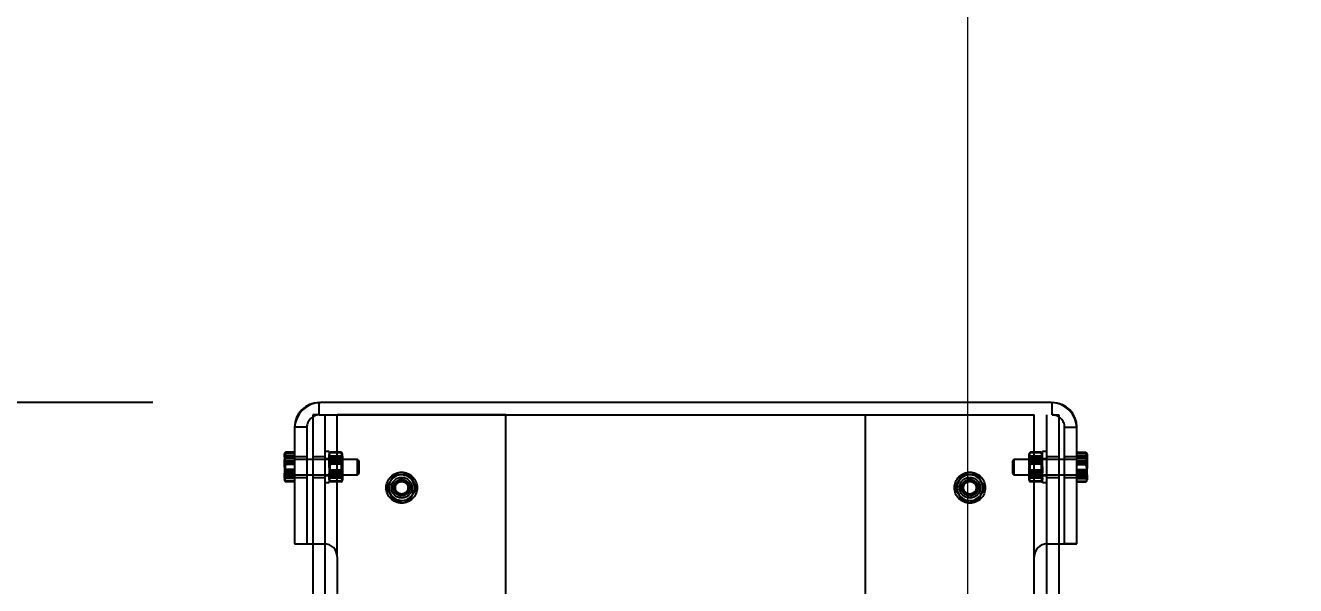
# Model space of a CAD drawing. Header units: metres. Extents: x 0 to 63075, y 0 to 44550.
# Drawn here: x 14203.8 to 14696.7, y 29033.3 to 29250.6 of the extents above; entities that cross this region are included whole.
import ezdxf

# ---------------------------------------------------------------- set-up
doc = ezdxf.new("R2010")
doc.units = ezdxf.units.M
doc.header["$LTSCALE"] = 75
for name, pattern in [('CENTER2', [28.575, 19.05, -3.175, 3.175, -3.175]), ('CENTERX2', [101.6, 63.5, -12.7, 12.7, -12.7]), ('HIDDEN2', [4.7625, 3.175, -1.5875])]:
    doc.linetypes.add(name, pattern=pattern)
for name, color, linetype in [('SC1', 7, 'CENTER2'), ('SDM', 7, 'Continuous'), ('SL1', 8, 'Continuous'), ('SL4', 4, 'Continuous'), ('ST1', 7, 'HIDDEN2')]:
    doc.layers.add(name, color=color, linetype=linetype)
doc.styles.add('ROMANS', font='ROMANS.SHX')
doc.dimstyles.new('75___1-75', dxfattribs={"dimscale": 75, "dimtxt": 2.5, "dimasz": 2, "dimexe": 1.5, "dimexo": 1, "dimgap": 0.5, "dimtad": 1, "dimdec": 0, "dimzin": 12, "dimtxsty": 'ROMANS', "dimcen": 0, "dimclrd": 256, "dimclre": 256, "dimclrt": 3, "dimazin": 3, "dimtfac": 1, "dimtdec": 0, "dimtmove": 0, "dimatfit": 0, "dimfxl": 1, "dimlwd": -1, "dimlwe": -1, "dimarcsym": 0})

# ---------------------------------------------------------------- blocks, each defined once
blk = doc.blocks.new('A$C29c634ac')
at = {"layer": 'SL1'}
for radius, start, end in [(1821.5, 111.63329, 68.36671), (1758, 110.23354, 69.76646), (1758, 110.23433, 69.76567), (1750, 110.33011, 69.66989)]:
    blk.add_arc((6310.01, 7583.12), radius, start, end, dxfattribs=at)
blk = doc.blocks.new('*D27')
at = {"layer": 'Defpoints', "color": 0, "transparency": 16777216}
for p in [(11068.09, 30251.48), (11789.39, 30251.48), (14328.26, 29104.24)]:
    blk.add_point(p, dxfattribs=at)
at = {"layer": 'SDM', "transparency": 16777216}
for p, q in [((11714.39, 30251.48), (10955.59, 30251.48)), ((11068.09, 29254.24), (11068.09, 30101.48)), ((14253.26, 29104.24), (10955.59, 29104.24))]:
    blk.add_line(p, q, dxfattribs=at)
for points in [[(11043.09, 30101.48), (11093.09, 30101.48), (11068.09, 30251.48)], [(11043.09, 29254.24), (11093.09, 29254.24), (11068.09, 29104.24)]]:
    blk.add_solid(points, dxfattribs=at)
at = {"layer": 'SDM', "color": 3, "transparency": 16777216, "insert": (10936.84, 29677.86), "char_height": 187.5, "attachment_point": 5, "rotation": 90, "style": 'ROMANS'}
blk.add_mtext('1147', dxfattribs=at)
blk = doc.blocks.new('A$Ca53c419a')
at = {"layer": 'SL4'}
for p, q in [((4664.95, 502.76), (4619.71, 502.76)), ((4619.71, 502.76), (4619.71, 498)), ((4619.72, 502.76), (4619.72, 491.24)), ((4664.48, 502.76), (4619.72, 502.76)), ((4643.72, 502.76), (4643.72, 506.32)), ((4643.9, 506.39), (4643.74, 506.32)), ((4643.74, 502.76), (4643.74, 506.32)), ((4643.83, 506.32), (4645.77, 506.76)), ((4644.24, 506.57), (4643.83, 506.32)), ((4643.83, 502.76), (4643.83, 506.32)), ((4644.22, 506.62), (4644.04, 506.51)), ((4644.06, 506.32), (4646.28, 506.76)), ((4644.06, 502.76), (4644.06, 506.32)), ((4644.47, 506.76), (4644.22, 506.62)), ((4651.21, 506.76), (4646.28, 506.76)), ((4648.5, 506.32), (4651.21, 506.76)), ((4648.5, 502.76), (4648.5, 506.32)), ((4654.4, 506.76), (4651.21, 506.76)), ((4653.92, 502.76), (4653.92, 506.32)), ((4654.55, 506.72), (4654.47, 506.76)), ((4654.91, 506.51), (4654.73, 506.62)), ((4654.89, 502.76), (4654.89, 506.32)), ((4655.01, 506.45), (4654.91, 506.51)), ((4655, 506.42), (4655.12, 506.32)), ((4655.12, 502.76), (4655.12, 506.32)), ((4655.21, 502.76), (4655.21, 506.32)), ((4655.23, 502.76), (4655.23, 506.32)), ((4664.95, 502.75), (4664.95, 502.76)), ((4619.72, 498), (4619.71, 498)), ((4619.72, 495.77), (3669.71, 495.77)), ((4674.46, 493.24), (4674.48, 493.24)), ((4674.48, 209.24), (4674.48, 492.76)), ((4614.72, 486.24), (4459.48, 486.24)), ((4640.99, 466.99), (4638.62, 465.34)), ((4646.21, 464.54), (4643.6, 465.77)), ((4636.74, 457.94), (4639.35, 456.71)), ((4641.96, 455.49), (4644.33, 457.14)), ((4641.96, 246.51), (4639.35, 245.29)), ((4646.7, 243.21), (4644.33, 244.86)), ((4636.25, 238.31), (4638.62, 236.66)), ((4640.99, 235.01), (4643.6, 236.23)), ((4459.48, 215.76), (4614.72, 215.76)), ((4619.72, 210.76), (4619.72, 199.24)), ((4674.46, 208.76), (4674.48, 208.76)), ((4619.72, 206.23), (3669.71, 206.23)), ((4619.71, 204), (4619.72, 204)), ((4619.71, 199.24), (4619.71, 204)), ((4619.71, 199.24), (4664.95, 199.24)), ((4619.72, 199.24), (4664.48, 199.24)), ((4643.72, 199.24), (4643.72, 195.68)), ((4643.74, 199.24), (4643.74, 195.68)), ((4643.83, 199.24), (4643.83, 195.68)), ((4644.06, 199.24), (4644.06, 195.68)), ((4648.5, 199.24), (4648.5, 195.68)), ((4653.92, 199.24), (4653.92, 195.68)), ((4654.89, 199.24), (4654.89, 195.68)), ((4655.12, 199.24), (4655.12, 195.68)), ((4655.21, 199.24), (4655.21, 195.68)), ((4655.23, 199.24), (4655.23, 195.68)), ((4664.95, 199.25), (4664.95, 199.24)), ((4643.9, 195.64), (4643.74, 195.68)), ((4644.03, 195.64), (4643.83, 195.68)), ((4643.83, 195.68), (4644.24, 195.43)), ((4644.22, 195.38), (4644.4, 195.28)), ((4644.4, 195.28), (4644.47, 195.24)), ((4648.5, 195.68), (4646.28, 195.24)), ((4646.28, 195.24), (4651.21, 195.24)), ((4653.92, 195.68), (4651.21, 195.24)), ((4654.4, 195.24), (4651.21, 195.24)), ((4654.47, 195.24), (4654.73, 195.38)), ((4654.73, 195.38), (4654.91, 195.49)), ((4654.91, 195.49), (4655.01, 195.55)), ((4655.12, 195.68), (4654.98, 195.57))]:
    blk.add_line(p, q, dxfattribs=at)
for centre, radius, start, end in [((4664.48, 492.76), 10, 0, 90), ((4664.95, 493.24), 9.52, 0, 90), ((4614.72, 491.24), 5, 270, 0), ((4641.48, 461.24), 5, 124.8627, 184.8627), ((4641.48, 461.24), 5, 64.8627, 124.8627), ((4641.48, 461.24), 5, 4.8627, 64.8627), ((4641.48, 461.24), 5, 184.8627, 244.8627), ((4641.48, 461.24), 5, 304.8627, 4.8627), ((4641.48, 461.24), 5, 244.8627, 304.8627), ((4641.48, 240.76), 5, 115.1373, 175.1373), ((4641.48, 240.76), 5, 55.1373, 115.1373), ((4641.48, 240.76), 5, 355.1373, 55.1373), ((4641.48, 240.76), 5, 175.1373, 235.1373), ((4641.48, 240.76), 5, 235.1373, 295.1373), ((4641.48, 240.76), 5, 295.1373, 355.1373), ((4614.72, 210.76), 5, 0, 90), ((4664.48, 209.24), 10, 270, 0), ((4664.95, 208.76), 9.53, 270, 0)]:
    blk.add_arc(centre, radius, start, end, dxfattribs=at)
for points, knots in [([(4646.28, 506.76), (4646.33, 506.76), (4647.08, 506.76), (4647.82, 506.53), (4648.5, 506.32)], [0, 0, 0, 0, 0.070201, 1, 1, 1, 1]), ([(4651.21, 506.76), (4651.27, 506.76), (4652.19, 506.76), (4653.08, 506.53), (4653.92, 506.32)], [0, 0, 0, 0, 0.070201, 1, 1, 1, 1]), ([(4653.92, 506.32), (4654.04, 506.5), (4654.2, 506.74), (4654.37, 506.76), (4654.4, 506.76)], [0, 0, 0, 0, 0.7681507, 1, 1, 1, 1]), ([(4654.4, 506.76), (4654.53, 506.71), (4654.7, 506.63), (4654.86, 506.37), (4654.89, 506.32)], [0, 0, 0, 0, 0.7889992, 1, 1, 1, 1]), ([(4638.62, 465.34), (4638.56, 465.3), (4637.76, 464.75), (4636.98, 464.2), (4636.25, 463.69)], [0, 0, 0, 0, 0.070201, 1, 1, 1, 1]), ([(4636.25, 463.69), (4636.31, 462.96), (4636.39, 462.02), (4636.47, 461.04), (4636.49, 460.82)], [0, 0, 0, 0, 0.768151, 1, 1, 1, 1]), ([(4643.6, 465.77), (4643.54, 465.8), (4642.65, 466.21), (4641.79, 466.62), (4640.99, 466.99)], [0, 0, 0, 0, 0.070201, 1, 1, 1, 1]), ([(4646.46, 461.66), (4646.44, 461.89), (4646.36, 462.86), (4646.27, 463.81), (4646.21, 464.54)], [0, 0, 0, 0, 0.231849, 1, 1, 1, 1]), ([(4636.49, 460.82), (4636.56, 460.05), (4636.64, 459.07), (4636.72, 458.14), (4636.74, 457.94)], [0, 0, 0, 0, 0.788999, 1, 1, 1, 1]), ([(4644.33, 457.14), (4644.39, 457.18), (4645.19, 457.73), (4645.97, 458.28), (4646.7, 458.79)], [0, 0, 0, 0, 0.070201, 1, 1, 1, 1]), ([(4646.7, 458.79), (4646.68, 458.99), (4646.61, 459.92), (4646.52, 460.9), (4646.46, 461.66)], [0, 0, 0, 0, 0.211001, 1, 1, 1, 1]), ([(4639.35, 456.71), (4639.41, 456.68), (4640.3, 456.27), (4641.16, 455.86), (4641.96, 455.49)], [0, 0, 0, 0, 0.070201, 1, 1, 1, 1]), ([(4644.33, 244.86), (4644.28, 244.9), (4643.48, 245.46), (4642.69, 246.01), (4641.96, 246.51)], [0, 0, 0, 0, 0.070201, 1, 1, 1, 1]), ([(4636.74, 244.06), (4636.72, 243.86), (4636.64, 242.93), (4636.56, 241.95), (4636.49, 241.18)], [0, 0, 0, 0, 0.211001, 1, 1, 1, 1]), ([(4639.35, 245.29), (4639.29, 245.26), (4638.41, 244.84), (4637.54, 244.44), (4636.74, 244.06)], [0, 0, 0, 0, 0.070201, 1, 1, 1, 1]), ([(4646.46, 240.34), (4646.52, 241.1), (4646.61, 242.08), (4646.68, 243.01), (4646.7, 243.21)], [0, 0, 0, 0, 0.7889992, 1, 1, 1, 1]), ([(4636.49, 241.18), (4636.47, 240.96), (4636.39, 239.98), (4636.31, 239.04), (4636.25, 238.31)], [0, 0, 0, 0, 0.231849, 1, 1, 1, 1]), ([(4638.62, 236.66), (4638.67, 236.62), (4639.47, 236.06), (4640.26, 235.51), (4640.99, 235.01)], [0, 0, 0, 0, 0.070201, 1, 1, 1, 1]), ([(4643.6, 236.23), (4643.66, 236.26), (4644.54, 236.68), (4645.41, 237.08), (4646.21, 237.46)], [0, 0, 0, 0, 0.0702006, 1, 1, 1, 1]), ([(4646.21, 237.46), (4646.27, 238.19), (4646.36, 239.14), (4646.44, 240.11), (4646.46, 240.34)], [0, 0, 0, 0, 0.7681507, 1, 1, 1, 1]), ([(4646.28, 195.24), (4646.23, 195.24), (4645.48, 195.24), (4644.74, 195.47), (4644.06, 195.68)], [0, 0, 0, 0, 0.070201, 1, 1, 1, 1]), ([(4651.21, 195.24), (4651.15, 195.24), (4650.23, 195.24), (4649.34, 195.47), (4648.5, 195.68)], [0, 0, 0, 0, 0.070201, 1, 1, 1, 1]), ([(4654.4, 195.24), (4654.37, 195.24), (4654.2, 195.26), (4654.04, 195.5), (4653.92, 195.68)], [0, 0, 0, 0, 0.231849, 1, 1, 1, 1]), ([(4654.89, 195.68), (4654.86, 195.63), (4654.7, 195.37), (4654.53, 195.29), (4654.4, 195.24)], [0, 0, 0, 0, 0.211001, 1, 1, 1, 1])]:
    blk.add_open_spline(points, degree=3, knots=knots, dxfattribs=at)
at = {"layer": 'ST1'}
for p, q in [((4643.72, 506.32), (4645.36, 506.76)), ((4643.96, 506.42), (4643.72, 506.32)), ((4643.74, 506.32), (4645.47, 506.76)), ((4644.05, 506.47), (4643.9, 506.39)), ((4644.04, 506.51), (4643.94, 506.45)), ((4644.47, 506.76), (4644.55, 506.76)), ((4646.28, 506.76), (4644.48, 506.76)), ((4645.03, 502.76), (4645.03, 506.32)), ((4645.47, 502.76), (4645.47, 498)), ((4645.59, 502.76), (4645.59, 506.32)), ((4646.01, 502.76), (4646.01, 506.32)), ((4646.2, 502.76), (4646.2, 506.32)), ((4646.47, 502.76), (4646.47, 478.32)), ((4646.99, 506.32), (4649.87, 506.76)), ((4646.99, 502.76), (4646.99, 506.32)), ((4647.21, 506.32), (4650.07, 506.76)), ((4647.21, 502.76), (4647.21, 506.32)), ((4647.71, 506.32), (4650.53, 506.76)), ((4647.71, 502.76), (4647.71, 506.32)), ((4650.45, 506.32), (4647.74, 506.76)), ((4651.24, 506.32), (4648.42, 506.76)), ((4651.74, 506.32), (4648.88, 506.76)), ((4651.96, 506.32), (4649.08, 506.76)), ((4650.45, 502.76), (4650.45, 506.32)), ((4651.24, 502.76), (4651.24, 506.32)), ((4651.74, 502.76), (4651.74, 506.32)), ((4651.96, 502.76), (4651.96, 506.32)), ((4652.47, 478.32), (4652.47, 502.76)), ((4654.89, 506.32), (4652.67, 506.76)), ((4652.75, 502.76), (4652.75, 506.32)), ((4652.94, 502.76), (4652.94, 506.32)), ((4655.12, 506.32), (4653.18, 506.76)), ((4653.36, 502.76), (4653.36, 506.32)), ((4655.21, 506.32), (4653.47, 506.76)), ((4653.47, 498), (4653.47, 502.76)), ((4655.23, 506.32), (4653.59, 506.76)), ((4654.47, 506.76), (4654.4, 506.76)), ((4654.73, 506.62), (4654.55, 506.72)), ((4664.95, 498), (4664.95, 502.76)), ((4664.95, 498), (4664.95, 502.75)), ((4664.95, 498), (4619.72, 498)), ((4669.71, 495.77), (4619.72, 495.77)), ((4645.47, 495.77), (4645.47, 491)), ((4653.47, 491), (4653.47, 495.77)), ((4669.71, 493.24), (4669.71, 495.77)), ((4669.71, 493.24), (4669.71, 208.76)), ((4669.71, 493.24), (4674.48, 493.24)), ((4669.71, 493.24), (4674.46, 493.24)), ((4674.48, 493.24), (4674.48, 492.76)), ((4669.71, 491), (3669.71, 491)), ((4643.47, 491), (4643.47, 489.4)), ((4655.48, 489.4), (4643.47, 489.4)), ((4643.71, 484.65), (4643.71, 488.96)), ((4643.79, 484.65), (4643.79, 488.96)), ((4644.47, 489.4), (4643.81, 489.02)), ((4643.92, 484.65), (4643.92, 488.96)), ((4643.98, 484.65), (4643.98, 488.96)), ((4645.35, 488.96), (4644.63, 489.4)), ((4645.74, 488.96), (4644.77, 489.4)), ((4646.4, 488.96), (4645.05, 489.4)), ((4645.19, 484.65), (4645.19, 488.96)), ((4645.35, 484.65), (4645.35, 488.96)), ((4645.74, 484.65), (4645.74, 488.96)), ((4646.28, 491), (4646.28, 489.4)), ((4646.4, 484.65), (4646.4, 488.96)), ((4646.47, 489.4), (4646.97, 489.05)), ((4646.78, 488.96), (4649.67, 489.4)), ((4646.78, 484.65), (4646.78, 488.96)), ((4651.59, 489.05), (4646.97, 489.05)), ((4646.97, 489.05), (4646.97, 484.58)), ((4647.53, 488.96), (4650.37, 489.4)), ((4647.53, 484.65), (4647.53, 488.96)), ((4650.68, 488.96), (4647.93, 489.4)), ((4648.04, 488.96), (4650.82, 489.4)), ((4648.04, 484.65), (4648.04, 488.96)), ((4650.91, 488.96), (4648.13, 489.4)), ((4648.27, 488.96), (4651.02, 489.4)), ((4648.27, 484.65), (4648.27, 488.96)), ((4651.42, 488.96), (4648.58, 489.4)), ((4652.17, 488.96), (4649.28, 489.4)), ((4650.68, 484.65), (4650.68, 488.96)), ((4650.91, 484.65), (4650.91, 488.96)), ((4651.42, 484.65), (4651.42, 488.96)), ((4651.97, 489.05), (4651.59, 489.05)), ((4651.97, 489.05), (4652.47, 489.4)), ((4651.97, 484.58), (4651.97, 489.05)), ((4652.17, 484.65), (4652.17, 488.96)), ((4652.55, 488.96), (4653.9, 489.4)), ((4652.55, 484.65), (4652.55, 488.96)), ((4652.68, 489.4), (4652.68, 491)), ((4653.21, 488.96), (4654.18, 489.4)), ((4653.21, 484.65), (4653.21, 488.96)), ((4653.6, 488.96), (4654.32, 489.4)), ((4653.6, 484.65), (4653.6, 488.96)), ((4653.76, 484.65), (4653.76, 488.96)), ((4655.14, 489.02), (4654.47, 489.4)), ((4654.97, 484.65), (4654.97, 488.96)), ((4655.03, 484.65), (4655.03, 488.96)), ((4655.13, 489), (4655.24, 488.96)), ((4655.16, 484.65), (4655.16, 488.96)), ((4655.24, 484.65), (4655.24, 488.96)), ((4655.48, 489.4), (4655.48, 491)), ((4614.72, 486.24), (4669.71, 486.24)), ((4643.81, 484.59), (4644.47, 484.2)), ((4645.05, 484.2), (4644.47, 484.2)), ((4645.35, 484.65), (4644.63, 484.2)), ((4645.74, 484.65), (4644.77, 484.2)), ((4646.4, 484.65), (4645.05, 484.2)), ((4649.28, 484.2), (4645.05, 484.2)), ((4646.97, 484.58), (4646.47, 484.23)), ((4646.47, 484.23), (4652.01, 484.23)), ((4646.47, 484.23), (4646.47, 484.2)), ((4646.78, 484.65), (4649.67, 484.2)), ((4646.97, 484.58), (4651.97, 484.58)), ((4647.53, 484.65), (4650.37, 484.2)), ((4650.68, 484.65), (4647.93, 484.2)), ((4648.04, 484.65), (4650.82, 484.2)), ((4650.91, 484.65), (4648.13, 484.2)), ((4648.27, 484.65), (4651.02, 484.2)), ((4651.42, 484.65), (4648.58, 484.2)), ((4652.17, 484.65), (4649.28, 484.2)), ((4653.7, 484.2), (4649.28, 484.2)), ((4652.47, 484.23), (4651.97, 484.58)), ((4652.01, 484.23), (4652.47, 484.23)), ((4652.47, 484.2), (4652.47, 484.23)), ((4652.55, 484.65), (4653.9, 484.2)), ((4653.21, 484.65), (4654.18, 484.2)), ((4653.6, 484.65), (4654.32, 484.2)), ((4653.7, 484.2), (4654.47, 484.2)), ((4654.47, 484.2), (4655.14, 484.59)), ((4655.13, 484.61), (4655.24, 484.65)), ((4669.71, 420.77), (4669.71, 486.24)), ((4646.47, 478.32), (4652.47, 478.32)), ((4646.47, 478.32), (4647.03, 477.76)), ((4651.92, 477.76), (4652.47, 478.32)), ((4647.03, 477.76), (4651.92, 477.76)), ((4636.85, 464.7), (4639.5, 465.84)), ((4646.78, 463.52), (4646.44, 460.65)), ((4636.17, 458.96), (4636.51, 461.83)), ((4646.1, 457.78), (4643.45, 456.64)), ((4459.47, 420.77), (4669.71, 420.77)), ((4459.47, 281.23), (4669.71, 281.23)), ((4669.71, 281.23), (4669.71, 215.76)), ((4636.17, 243.04), (4636.51, 240.17)), ((4646.1, 244.22), (4643.45, 245.36)), ((4636.85, 237.3), (4639.5, 236.16)), ((4646.78, 238.48), (4646.44, 241.35)), ((4647.03, 224.24), (4646.47, 223.68)), ((4652.47, 223.68), (4646.47, 223.68)), ((4646.47, 223.68), (4646.47, 199.24)), ((4651.92, 224.24), (4647.03, 224.24)), ((4652.47, 223.68), (4651.92, 224.24)), ((4652.47, 199.24), (4652.47, 223.68)), ((4643.71, 213.04), (4643.71, 217.35)), ((4643.79, 213.04), (4643.79, 217.35)), ((4644.47, 217.8), (4643.81, 217.41)), ((4643.92, 213.04), (4643.92, 217.35)), ((4643.98, 213.04), (4643.98, 217.35)), ((4644.47, 217.8), (4645.05, 217.8)), ((4645.35, 217.35), (4644.63, 217.8)), ((4645.74, 217.35), (4644.77, 217.8)), ((4646.4, 217.35), (4645.05, 217.8)), ((4645.05, 217.8), (4649.28, 217.8)), ((4645.19, 213.04), (4645.19, 217.35)), ((4645.35, 213.04), (4645.35, 217.35)), ((4645.74, 213.04), (4645.74, 217.35)), ((4646.4, 213.04), (4646.4, 217.35)), ((4646.47, 217.8), (4646.97, 217.45)), ((4646.78, 217.35), (4649.67, 217.8)), ((4646.78, 213.04), (4646.78, 217.35)), ((4651.59, 217.45), (4646.97, 217.45)), ((4646.97, 217.45), (4646.97, 212.97)), ((4647.53, 217.35), (4650.37, 217.8)), ((4647.53, 213.04), (4647.53, 217.35)), ((4650.68, 217.35), (4647.93, 217.8)), ((4648.04, 217.35), (4650.82, 217.8)), ((4648.04, 213.04), (4648.04, 217.35)), ((4650.91, 217.35), (4648.13, 217.8)), ((4648.27, 217.35), (4651.02, 217.8)), ((4648.27, 213.04), (4648.27, 217.35)), ((4651.42, 217.35), (4648.58, 217.8)), ((4652.17, 217.35), (4649.28, 217.8)), ((4649.28, 217.8), (4653.7, 217.8)), ((4650.68, 213.04), (4650.68, 217.35)), ((4650.91, 213.04), (4650.91, 217.35)), ((4651.42, 213.04), (4651.42, 217.35)), ((4651.97, 217.45), (4651.59, 217.45)), ((4651.97, 217.45), (4652.47, 217.8)), ((4651.97, 212.97), (4651.97, 217.45)), ((4652.17, 213.04), (4652.17, 217.35)), ((4652.55, 217.35), (4653.9, 217.8)), ((4652.55, 213.04), (4652.55, 217.35)), ((4653.21, 217.35), (4654.18, 217.8)), ((4653.21, 213.04), (4653.21, 217.35)), ((4653.6, 217.35), (4654.32, 217.8)), ((4653.6, 213.04), (4653.6, 217.35)), ((4653.7, 217.8), (4654.47, 217.8)), ((4653.76, 213.04), (4653.76, 217.35)), ((4655.14, 217.41), (4654.47, 217.8)), ((4654.97, 213.04), (4654.97, 217.35)), ((4655.03, 213.04), (4655.03, 217.35)), ((4655.13, 217.39), (4655.24, 217.35)), ((4655.16, 213.04), (4655.16, 217.35)), ((4655.24, 213.04), (4655.24, 217.35)), ((4614.72, 215.76), (4669.71, 215.76)), ((4643.47, 212.6), (4655.48, 212.6)), ((4643.47, 212.6), (4643.47, 211)), ((4643.81, 212.98), (4644.47, 212.6)), ((4645.35, 213.04), (4644.63, 212.6)), ((4645.74, 213.04), (4644.77, 212.6)), ((4646.4, 213.04), (4645.05, 212.6)), ((4646.28, 212.6), (4646.28, 211)), ((4646.97, 212.97), (4646.47, 212.62)), ((4646.47, 212.62), (4652.01, 212.62)), ((4646.47, 212.62), (4646.47, 212.6)), ((4646.78, 213.04), (4649.67, 212.6)), ((4646.97, 212.97), (4651.97, 212.97)), ((4647.53, 213.04), (4650.37, 212.6)), ((4650.68, 213.04), (4647.93, 212.6)), ((4648.04, 213.04), (4650.82, 212.6)), ((4650.91, 213.04), (4648.13, 212.6)), ((4648.27, 213.04), (4651.02, 212.6)), ((4651.42, 213.04), (4648.58, 212.6)), ((4652.17, 213.04), (4649.28, 212.6)), ((4652.47, 212.62), (4651.97, 212.97)), ((4652.01, 212.62), (4652.47, 212.62)), ((4652.47, 212.6), (4652.47, 212.62)), ((4652.55, 213.04), (4653.9, 212.6)), ((4652.68, 211), (4652.68, 212.6)), ((4653.21, 213.04), (4654.18, 212.6)), ((4653.6, 213.04), (4654.32, 212.6)), ((4654.47, 212.6), (4655.14, 212.98)), ((4655.13, 213), (4655.24, 213.04)), ((4655.48, 211), (4655.48, 212.6)), ((4669.71, 211), (3669.71, 211)), ((4645.47, 211), (4645.47, 206.23)), ((4653.47, 206.23), (4653.47, 211)), ((4669.71, 208.76), (4674.48, 208.76)), ((4669.71, 208.76), (4669.71, 206.23)), ((4669.71, 208.76), (4674.46, 208.76)), ((4674.48, 209.24), (4674.48, 208.76)), ((4669.71, 206.23), (4619.72, 206.23)), ((4619.72, 204), (4664.95, 204)), ((4645.47, 204), (4645.47, 199.24)), ((4653.47, 199.24), (4653.47, 204)), ((4664.95, 204), (4664.95, 199.24)), ((4664.95, 204), (4664.95, 199.25)), ((4645.03, 199.24), (4645.03, 195.68)), ((4645.59, 199.24), (4645.59, 195.68)), ((4646.01, 199.24), (4646.01, 195.68)), ((4646.2, 199.24), (4646.2, 195.68)), ((4646.99, 199.24), (4646.99, 195.68)), ((4647.21, 199.24), (4647.21, 195.68)), ((4647.71, 199.24), (4647.71, 195.68)), ((4650.45, 199.24), (4650.45, 195.68)), ((4651.24, 199.24), (4651.24, 195.68)), ((4651.74, 199.24), (4651.74, 195.68)), ((4651.96, 199.24), (4651.96, 195.68)), ((4652.75, 199.24), (4652.75, 195.68)), ((4652.94, 199.24), (4652.94, 195.68)), ((4653.36, 199.24), (4653.36, 195.68)), ((4643.72, 195.68), (4643.96, 195.58)), ((4643.74, 195.68), (4644.05, 195.53)), ((4643.94, 195.55), (4644.04, 195.49)), ((4644.04, 195.49), (4644.22, 195.38)), ((4646.28, 195.24), (4644.48, 195.24)), ((4645.03, 195.68), (4647.74, 195.24)), ((4646.99, 195.68), (4645.36, 195.24)), ((4647.21, 195.68), (4645.47, 195.24)), ((4645.59, 195.68), (4648.42, 195.24)), ((4647.71, 195.68), (4645.77, 195.24)), ((4646.01, 195.68), (4648.88, 195.24)), ((4646.2, 195.68), (4649.08, 195.24)), ((4652.75, 195.68), (4649.87, 195.24)), ((4652.94, 195.68), (4650.07, 195.24)), ((4650.45, 195.68), (4652.67, 195.24)), ((4653.36, 195.68), (4650.53, 195.24)), ((4651.24, 195.68), (4653.18, 195.24)), ((4651.74, 195.68), (4653.47, 195.24)), ((4651.96, 195.68), (4653.59, 195.24))]:
    blk.add_line(p, q, dxfattribs=at)
for centre, radius in [((4641.48, 461.24), 6), ((4641.48, 461.24), 4), ((4641.48, 461.24), 3.2), ((4641.48, 461.24), 3), ((4641.48, 461.24), 2.5), ((4641.48, 461.24), 2.45), ((4641.48, 240.76), 6), ((4641.48, 240.76), 4), ((4641.48, 240.76), 3.2), ((4641.48, 240.76), 3), ((4641.48, 240.76), 2.5), ((4641.48, 240.76), 2.45)]:
    blk.add_circle(centre, radius, dxfattribs=at)
for centre, start, end in [((4664.95, 493.24), 0, 90), ((4664.95, 208.76), 270, 0)]:
    blk.add_arc(centre, 4.76, start, end, dxfattribs=at)
for points, knots in [([(4644.55, 506.76), (4644.51, 506.76), (4644.34, 506.74), (4644.18, 506.5), (4644.06, 506.32)], [0, 0, 0, 0, 0.231849, 1, 1, 1, 1]), ([(4644.71, 506.76), (4644.64, 506.76), (4644.48, 506.76), (4644.33, 506.64), (4644.24, 506.57)], [0, 0, 0, 0, 0.429078, 1, 1, 1, 1]), ([(4644.96, 506.76), (4644.86, 506.76), (4644.63, 506.76), (4644.41, 506.63), (4644.28, 506.56)], [0, 0, 0, 0, 0.423783, 1, 1, 1, 1]), ([(4644.88, 506.76), (4644.79, 506.76), (4644.62, 506.76), (4644.45, 506.67), (4644.37, 506.62)], [0, 0, 0, 0, 0.52113, 1, 1, 1, 1]), ([(4646.01, 506.32), (4645.93, 506.37), (4645.56, 506.63), (4645.18, 506.71), (4644.88, 506.76)], [0, 0, 0, 0, 0.211001, 1, 1, 1, 1]), ([(4646.2, 506.32), (4646.12, 506.37), (4645.71, 506.63), (4645.29, 506.71), (4644.96, 506.76)], [0, 0, 0, 0, 0.211001, 1, 1, 1, 1]), ([(4647.74, 506.76), (4647.68, 506.76), (4646.76, 506.76), (4645.87, 506.53), (4645.03, 506.32)], [0, 0, 0, 0, 0.070201, 1, 1, 1, 1]), ([(4645.36, 506.76), (4645.39, 506.76), (4645.95, 506.76), (4646.49, 506.53), (4646.99, 506.32)], [0, 0, 0, 0, 0.070201, 1, 1, 1, 1]), ([(4645.47, 506.76), (4645.52, 506.76), (4646.1, 506.76), (4646.67, 506.53), (4647.21, 506.32)], [0, 0, 0, 0, 0.070201, 1, 1, 1, 1]), ([(4648.42, 506.76), (4648.35, 506.76), (4647.4, 506.76), (4646.46, 506.53), (4645.59, 506.32)], [0, 0, 0, 0, 0.070201, 1, 1, 1, 1]), ([(4645.77, 506.76), (4645.82, 506.76), (4646.47, 506.76), (4647.12, 506.53), (4647.71, 506.32)], [0, 0, 0, 0, 0.070201, 1, 1, 1, 1]), ([(4648.88, 506.76), (4648.81, 506.76), (4647.84, 506.76), (4646.89, 506.53), (4646.01, 506.32)], [0, 0, 0, 0, 0.070201, 1, 1, 1, 1]), ([(4649.08, 506.76), (4649.01, 506.76), (4648.04, 506.76), (4647.09, 506.53), (4646.2, 506.32)], [0, 0, 0, 0, 0.070201, 1, 1, 1, 1]), ([(4649.87, 506.76), (4649.94, 506.76), (4650.91, 506.76), (4651.86, 506.53), (4652.75, 506.32)], [0, 0, 0, 0, 0.070201, 1, 1, 1, 1]), ([(4650.07, 506.76), (4650.14, 506.76), (4651.11, 506.76), (4652.06, 506.53), (4652.94, 506.32)], [0, 0, 0, 0, 0.070201, 1, 1, 1, 1]), ([(4652.67, 506.76), (4652.62, 506.76), (4651.87, 506.76), (4651.13, 506.53), (4650.45, 506.32)], [0, 0, 0, 0, 0.070201, 1, 1, 1, 1]), ([(4650.53, 506.76), (4650.6, 506.76), (4651.55, 506.76), (4652.49, 506.53), (4653.36, 506.32)], [0, 0, 0, 0, 0.070201, 1, 1, 1, 1]), ([(4653.18, 506.76), (4653.13, 506.76), (4652.48, 506.76), (4651.83, 506.53), (4651.24, 506.32)], [0, 0, 0, 0, 0.070201, 1, 1, 1, 1]), ([(4653.47, 506.76), (4653.43, 506.76), (4652.85, 506.76), (4652.28, 506.53), (4651.74, 506.32)], [0, 0, 0, 0, 0.070201, 1, 1, 1, 1]), ([(4653.59, 506.76), (4653.56, 506.76), (4653, 506.76), (4652.46, 506.53), (4651.96, 506.32)], [0, 0, 0, 0, 0.070201, 1, 1, 1, 1]), ([(4652.75, 506.32), (4653.06, 506.5), (4653.47, 506.74), (4653.89, 506.76), (4653.99, 506.76)], [0, 0, 0, 0, 0.7681507, 1, 1, 1, 1]), ([(4652.94, 506.32), (4653.23, 506.5), (4653.6, 506.74), (4653.98, 506.76), (4654.07, 506.76)], [0, 0, 0, 0, 0.768151, 1, 1, 1, 1]), ([(4653.99, 506.76), (4654.32, 506.71), (4654.74, 506.63), (4655.15, 506.37), (4655.23, 506.32)], [0, 0, 0, 0, 0.7889992, 1, 1, 1, 1]), ([(4654.07, 506.76), (4654.38, 506.71), (4654.76, 506.63), (4655.13, 506.37), (4655.21, 506.32)], [0, 0, 0, 0, 0.788999, 1, 1, 1, 1]), ([(4654.24, 506.76), (4654.47, 506.71), (4654.73, 506.66), (4654.98, 506.44), (4655, 506.42)], [0, 0, 0, 0, 0.913022, 1, 1, 1, 1]), ([(4645.05, 489.4), (4645.02, 489.4), (4644.56, 489.4), (4644.12, 489.17), (4643.71, 488.96)], [0, 0, 0, 0, 0.070201, 1, 1, 1, 1]), ([(4643.71, 488.96), (4643.84, 489.02), (4644.34, 489.29), (4644.86, 489.35), (4645.25, 489.4)], [0, 0, 0, 0, 0.257551, 1, 1, 1, 1]), ([(4643.79, 488.96), (4643.95, 489.02), (4644.56, 489.29), (4645.19, 489.35), (4645.66, 489.4)], [0, 0, 0, 0, 0.257551, 1, 1, 1, 1]), ([(4643.92, 488.96), (4644.09, 489.02), (4644.76, 489.29), (4645.46, 489.35), (4645.98, 489.4)], [0, 0, 0, 0, 0.257551, 1, 1, 1, 1]), ([(4643.98, 488.96), (4644.16, 489.02), (4644.86, 489.29), (4645.59, 489.35), (4646.13, 489.4)], [0, 0, 0, 0, 0.257551, 1, 1, 1, 1]), ([(4647.93, 489.4), (4647.87, 489.4), (4646.94, 489.4), (4646.03, 489.17), (4645.19, 488.96)], [0, 0, 0, 0, 0.070201, 1, 1, 1, 1]), ([(4645.25, 489.4), (4645.39, 489.4), (4645.91, 489.37), (4646.41, 489.13), (4646.78, 488.96)], [0, 0, 0, 0, 0.268634, 1, 1, 1, 1]), ([(4648.13, 489.4), (4648.06, 489.4), (4647.12, 489.4), (4646.2, 489.17), (4645.35, 488.96)], [0, 0, 0, 0, 0.0702006, 1, 1, 1, 1]), ([(4645.66, 489.4), (4645.83, 489.4), (4646.46, 489.37), (4647.08, 489.13), (4647.53, 488.96)], [0, 0, 0, 0, 0.268634, 1, 1, 1, 1]), ([(4648.58, 489.4), (4648.51, 489.4), (4647.56, 489.4), (4646.62, 489.17), (4645.74, 488.96)], [0, 0, 0, 0, 0.0702006, 1, 1, 1, 1]), ([(4645.98, 489.4), (4646.17, 489.4), (4646.87, 489.37), (4647.55, 489.13), (4648.04, 488.96)], [0, 0, 0, 0, 0.268634, 1, 1, 1, 1]), ([(4646.13, 489.4), (4646.32, 489.4), (4647.05, 489.37), (4647.76, 489.13), (4648.27, 488.96)], [0, 0, 0, 0, 0.268634, 1, 1, 1, 1]), ([(4649.28, 489.4), (4649.21, 489.4), (4648.24, 489.4), (4647.28, 489.17), (4646.4, 488.96)], [0, 0, 0, 0, 0.0702006, 1, 1, 1, 1]), ([(4649.67, 489.4), (4649.74, 489.4), (4650.71, 489.4), (4651.67, 489.17), (4652.55, 488.96)], [0, 0, 0, 0, 0.0702006, 1, 1, 1, 1]), ([(4650.37, 489.4), (4650.44, 489.4), (4651.39, 489.4), (4652.33, 489.17), (4653.21, 488.96)], [0, 0, 0, 0, 0.0702006, 1, 1, 1, 1]), ([(4650.68, 488.96), (4650.86, 489.02), (4651.56, 489.29), (4652.28, 489.35), (4652.82, 489.4)], [0, 0, 0, 0, 0.257551, 1, 1, 1, 1]), ([(4650.82, 489.4), (4650.89, 489.4), (4651.83, 489.4), (4652.75, 489.17), (4653.6, 488.96)], [0, 0, 0, 0, 0.0702006, 1, 1, 1, 1]), ([(4650.91, 488.96), (4651.08, 489.02), (4651.75, 489.29), (4652.45, 489.35), (4652.97, 489.4)], [0, 0, 0, 0, 0.257551, 1, 1, 1, 1]), ([(4651.02, 489.4), (4651.08, 489.4), (4652.01, 489.4), (4652.92, 489.17), (4653.76, 488.96)], [0, 0, 0, 0, 0.070201, 1, 1, 1, 1]), ([(4651.42, 488.96), (4651.58, 489.02), (4652.19, 489.29), (4652.82, 489.35), (4653.29, 489.4)], [0, 0, 0, 0, 0.257551, 1, 1, 1, 1]), ([(4652.17, 488.96), (4652.29, 489.02), (4652.8, 489.29), (4653.32, 489.35), (4653.7, 489.4)], [0, 0, 0, 0, 0.2575513, 1, 1, 1, 1]), ([(4652.82, 489.4), (4653.02, 489.4), (4653.74, 489.37), (4654.45, 489.13), (4654.97, 488.96)], [0, 0, 0, 0, 0.268634, 1, 1, 1, 1]), ([(4652.97, 489.4), (4653.16, 489.4), (4653.86, 489.37), (4654.54, 489.13), (4655.03, 488.96)], [0, 0, 0, 0, 0.268634, 1, 1, 1, 1]), ([(4653.29, 489.4), (4653.46, 489.4), (4654.09, 489.37), (4654.71, 489.13), (4655.16, 488.96)], [0, 0, 0, 0, 0.268634, 1, 1, 1, 1]), ([(4653.7, 489.4), (4653.84, 489.4), (4654.37, 489.37), (4654.87, 489.13), (4655.24, 488.96)], [0, 0, 0, 0, 0.268634, 1, 1, 1, 1]), ([(4645.05, 484.2), (4645.02, 484.2), (4644.56, 484.21), (4644.12, 484.44), (4643.71, 484.65)], [0, 0, 0, 0, 0.070201, 1, 1, 1, 1]), ([(4643.71, 484.65), (4643.84, 484.58), (4644.34, 484.32), (4644.86, 484.25), (4645.25, 484.2)], [0, 0, 0, 0, 0.257551, 1, 1, 1, 1]), ([(4643.79, 484.65), (4643.95, 484.58), (4644.56, 484.32), (4645.19, 484.25), (4645.66, 484.2)], [0, 0, 0, 0, 0.257551, 1, 1, 1, 1]), ([(4643.92, 484.65), (4644.09, 484.58), (4644.76, 484.32), (4645.46, 484.25), (4645.98, 484.2)], [0, 0, 0, 0, 0.257551, 1, 1, 1, 1]), ([(4643.98, 484.65), (4644.16, 484.58), (4644.86, 484.32), (4645.59, 484.25), (4646.13, 484.2)], [0, 0, 0, 0, 0.257551, 1, 1, 1, 1]), ([(4647.93, 484.2), (4647.87, 484.2), (4646.94, 484.21), (4646.03, 484.44), (4645.19, 484.65)], [0, 0, 0, 0, 0.070201, 1, 1, 1, 1]), ([(4645.25, 484.2), (4645.39, 484.21), (4645.91, 484.23), (4646.41, 484.47), (4646.78, 484.65)], [0, 0, 0, 0, 0.268634, 1, 1, 1, 1]), ([(4648.13, 484.2), (4648.06, 484.2), (4647.12, 484.21), (4646.2, 484.44), (4645.35, 484.65)], [0, 0, 0, 0, 0.0702006, 1, 1, 1, 1]), ([(4645.66, 484.2), (4645.83, 484.21), (4646.46, 484.23), (4647.08, 484.47), (4647.53, 484.65)], [0, 0, 0, 0, 0.268634, 1, 1, 1, 1]), ([(4648.58, 484.2), (4648.51, 484.2), (4647.56, 484.21), (4646.62, 484.44), (4645.74, 484.65)], [0, 0, 0, 0, 0.0702006, 1, 1, 1, 1]), ([(4645.98, 484.2), (4646.17, 484.21), (4646.87, 484.23), (4647.55, 484.47), (4648.04, 484.65)], [0, 0, 0, 0, 0.268634, 1, 1, 1, 1]), ([(4646.13, 484.2), (4646.32, 484.21), (4647.05, 484.23), (4647.76, 484.47), (4648.27, 484.65)], [0, 0, 0, 0, 0.268634, 1, 1, 1, 1]), ([(4649.28, 484.2), (4649.21, 484.2), (4648.24, 484.21), (4647.28, 484.44), (4646.4, 484.65)], [0, 0, 0, 0, 0.0702006, 1, 1, 1, 1]), ([(4649.67, 484.2), (4649.74, 484.2), (4650.71, 484.21), (4651.67, 484.44), (4652.55, 484.65)], [0, 0, 0, 0, 0.070201, 1, 1, 1, 1]), ([(4650.37, 484.2), (4650.44, 484.2), (4651.39, 484.21), (4652.33, 484.44), (4653.21, 484.65)], [0, 0, 0, 0, 0.0702006, 1, 1, 1, 1]), ([(4650.68, 484.65), (4650.86, 484.58), (4651.56, 484.32), (4652.28, 484.25), (4652.82, 484.2)], [0, 0, 0, 0, 0.257551, 1, 1, 1, 1]), ([(4650.82, 484.2), (4650.89, 484.2), (4651.83, 484.21), (4652.75, 484.44), (4653.6, 484.65)], [0, 0, 0, 0, 0.070201, 1, 1, 1, 1]), ([(4650.91, 484.65), (4651.08, 484.58), (4651.75, 484.32), (4652.45, 484.25), (4652.97, 484.2)], [0, 0, 0, 0, 0.257551, 1, 1, 1, 1]), ([(4651.02, 484.2), (4651.08, 484.2), (4652.01, 484.21), (4652.92, 484.44), (4653.76, 484.65)], [0, 0, 0, 0, 0.0702006, 1, 1, 1, 1]), ([(4651.42, 484.65), (4651.58, 484.58), (4652.19, 484.32), (4652.82, 484.25), (4653.29, 484.2)], [0, 0, 0, 0, 0.257551, 1, 1, 1, 1]), ([(4652.17, 484.65), (4652.29, 484.58), (4652.8, 484.32), (4653.32, 484.25), (4653.7, 484.2)], [0, 0, 0, 0, 0.257551, 1, 1, 1, 1]), ([(4652.82, 484.2), (4653.02, 484.21), (4653.74, 484.23), (4654.45, 484.47), (4654.97, 484.65)], [0, 0, 0, 0, 0.268634, 1, 1, 1, 1]), ([(4652.97, 484.2), (4653.16, 484.21), (4653.86, 484.23), (4654.54, 484.47), (4655.03, 484.65)], [0, 0, 0, 0, 0.2686336, 1, 1, 1, 1]), ([(4653.29, 484.2), (4653.46, 484.21), (4654.09, 484.23), (4654.71, 484.47), (4655.16, 484.65)], [0, 0, 0, 0, 0.268634, 1, 1, 1, 1]), ([(4653.7, 484.2), (4653.84, 484.21), (4654.37, 484.23), (4654.87, 484.47), (4655.24, 484.65)], [0, 0, 0, 0, 0.268634, 1, 1, 1, 1]), ([(4654.18, 484.2), (4654.21, 484.2), (4654.41, 484.2), (4654.61, 484.34), (4654.79, 484.47)], [0, 0, 0, 0, 0.113043, 1, 1, 1, 1]), ([(4654.32, 484.2), (4654.34, 484.2), (4654.44, 484.2), (4654.55, 484.3), (4654.64, 484.38)], [0, 0, 0, 0, 0.158847, 1, 1, 1, 1]), ([(4636.51, 461.83), (4636.52, 461.9), (4636.63, 462.87), (4636.75, 463.82), (4636.85, 464.7)], [0, 0, 0, 0, 0.070201, 1, 1, 1, 1]), ([(4639.5, 465.84), (4639.57, 465.86), (4640.46, 466.25), (4641.34, 466.62), (4642.16, 466.97)], [0, 0, 0, 0, 0.070201, 1, 1, 1, 1]), ([(4642.16, 466.97), (4642.35, 466.83), (4643.1, 466.26), (4643.89, 465.68), (4644.47, 465.24)], [0, 0, 0, 0, 0.257551, 1, 1, 1, 1]), ([(4644.47, 465.24), (4644.68, 465.09), (4645.46, 464.5), (4646.22, 463.93), (4646.78, 463.52)], [0, 0, 0, 0, 0.268634, 1, 1, 1, 1]), ([(4636.17, 458.96), (4636.36, 458.82), (4637.12, 458.26), (4637.9, 457.67), (4638.48, 457.24)], [0, 0, 0, 0, 0.257551, 1, 1, 1, 1]), ([(4646.44, 460.65), (4646.43, 460.58), (4646.32, 459.61), (4646.2, 458.66), (4646.1, 457.78)], [0, 0, 0, 0, 0.070201, 1, 1, 1, 1]), ([(4638.48, 457.24), (4638.69, 457.08), (4639.47, 456.49), (4640.24, 455.92), (4640.79, 455.51)], [0, 0, 0, 0, 0.268634, 1, 1, 1, 1]), ([(4643.45, 456.64), (4643.38, 456.62), (4642.49, 456.23), (4641.61, 455.86), (4640.79, 455.51)], [0, 0, 0, 0, 0.070201, 1, 1, 1, 1]), ([(4638.48, 244.76), (4638.69, 244.92), (4639.47, 245.51), (4640.24, 246.08), (4640.79, 246.49)], [0, 0, 0, 0, 0.2686336, 1, 1, 1, 1]), ([(4643.45, 245.36), (4643.38, 245.38), (4642.49, 245.77), (4641.61, 246.14), (4640.79, 246.49)], [0, 0, 0, 0, 0.070201, 1, 1, 1, 1]), ([(4636.17, 243.04), (4636.36, 243.18), (4637.12, 243.74), (4637.9, 244.33), (4638.48, 244.76)], [0, 0, 0, 0, 0.2575513, 1, 1, 1, 1]), ([(4646.44, 241.35), (4646.43, 241.42), (4646.32, 242.39), (4646.2, 243.34), (4646.1, 244.22)], [0, 0, 0, 0, 0.070201, 1, 1, 1, 1]), ([(4636.51, 240.17), (4636.52, 240.1), (4636.63, 239.13), (4636.75, 238.18), (4636.85, 237.3)], [0, 0, 0, 0, 0.070201, 1, 1, 1, 1]), ([(4642.16, 235.03), (4642.35, 235.17), (4643.1, 235.74), (4643.89, 236.32), (4644.47, 236.76)], [0, 0, 0, 0, 0.2575513, 1, 1, 1, 1]), ([(4644.47, 236.76), (4644.68, 236.91), (4645.46, 237.5), (4646.22, 238.07), (4646.78, 238.48)], [0, 0, 0, 0, 0.2686336, 1, 1, 1, 1]), ([(4639.5, 236.16), (4639.57, 236.14), (4640.46, 235.75), (4641.34, 235.38), (4642.16, 235.03)], [0, 0, 0, 0, 0.070201, 1, 1, 1, 1]), ([(4645.05, 217.8), (4645.02, 217.8), (4644.56, 217.79), (4644.12, 217.56), (4643.71, 217.35)], [0, 0, 0, 0, 0.070201, 1, 1, 1, 1]), ([(4643.71, 217.35), (4643.84, 217.42), (4644.34, 217.68), (4644.86, 217.75), (4645.25, 217.8)], [0, 0, 0, 0, 0.2575513, 1, 1, 1, 1]), ([(4643.79, 217.35), (4643.95, 217.42), (4644.56, 217.68), (4645.19, 217.75), (4645.66, 217.8)], [0, 0, 0, 0, 0.257551, 1, 1, 1, 1]), ([(4643.92, 217.35), (4644.09, 217.42), (4644.76, 217.68), (4645.46, 217.75), (4645.98, 217.8)], [0, 0, 0, 0, 0.257551, 1, 1, 1, 1]), ([(4643.98, 217.35), (4644.16, 217.42), (4644.86, 217.68), (4645.59, 217.75), (4646.13, 217.8)], [0, 0, 0, 0, 0.257551, 1, 1, 1, 1]), ([(4644.63, 217.8), (4644.61, 217.8), (4644.51, 217.8), (4644.4, 217.7), (4644.31, 217.62)], [0, 0, 0, 0, 0.158847, 1, 1, 1, 1]), ([(4647.93, 217.8), (4647.87, 217.8), (4646.94, 217.79), (4646.03, 217.56), (4645.19, 217.35)], [0, 0, 0, 0, 0.070201, 1, 1, 1, 1]), ([(4645.25, 217.8), (4645.39, 217.79), (4645.91, 217.77), (4646.41, 217.53), (4646.78, 217.35)], [0, 0, 0, 0, 0.268634, 1, 1, 1, 1]), ([(4648.13, 217.8), (4648.06, 217.8), (4647.12, 217.79), (4646.2, 217.56), (4645.35, 217.35)], [0, 0, 0, 0, 0.070201, 1, 1, 1, 1]), ([(4645.66, 217.8), (4645.83, 217.79), (4646.46, 217.77), (4647.08, 217.53), (4647.53, 217.35)], [0, 0, 0, 0, 0.268634, 1, 1, 1, 1]), ([(4648.58, 217.8), (4648.51, 217.8), (4647.56, 217.79), (4646.62, 217.56), (4645.74, 217.35)], [0, 0, 0, 0, 0.070201, 1, 1, 1, 1]), ([(4645.98, 217.8), (4646.17, 217.79), (4646.87, 217.77), (4647.55, 217.53), (4648.04, 217.35)], [0, 0, 0, 0, 0.268634, 1, 1, 1, 1]), ([(4646.13, 217.8), (4646.32, 217.79), (4647.05, 217.77), (4647.76, 217.53), (4648.27, 217.35)], [0, 0, 0, 0, 0.268634, 1, 1, 1, 1]), ([(4649.28, 217.8), (4649.21, 217.8), (4648.24, 217.79), (4647.28, 217.56), (4646.4, 217.35)], [0, 0, 0, 0, 0.070201, 1, 1, 1, 1]), ([(4649.67, 217.8), (4649.74, 217.8), (4650.71, 217.79), (4651.67, 217.56), (4652.55, 217.35)], [0, 0, 0, 0, 0.0702006, 1, 1, 1, 1]), ([(4650.37, 217.8), (4650.44, 217.8), (4651.39, 217.79), (4652.33, 217.56), (4653.21, 217.35)], [0, 0, 0, 0, 0.0702006, 1, 1, 1, 1]), ([(4650.68, 217.35), (4650.86, 217.42), (4651.56, 217.68), (4652.28, 217.75), (4652.82, 217.8)], [0, 0, 0, 0, 0.257551, 1, 1, 1, 1]), ([(4650.82, 217.8), (4650.89, 217.8), (4651.83, 217.79), (4652.75, 217.56), (4653.6, 217.35)], [0, 0, 0, 0, 0.0702006, 1, 1, 1, 1]), ([(4650.91, 217.35), (4651.08, 217.42), (4651.75, 217.68), (4652.45, 217.75), (4652.97, 217.8)], [0, 0, 0, 0, 0.257551, 1, 1, 1, 1]), ([(4651.02, 217.8), (4651.08, 217.8), (4652.01, 217.79), (4652.92, 217.56), (4653.76, 217.35)], [0, 0, 0, 0, 0.0702006, 1, 1, 1, 1]), ([(4651.42, 217.35), (4651.58, 217.42), (4652.19, 217.68), (4652.82, 217.75), (4653.29, 217.8)], [0, 0, 0, 0, 0.2575513, 1, 1, 1, 1]), ([(4652.17, 217.35), (4652.29, 217.42), (4652.8, 217.68), (4653.32, 217.75), (4653.7, 217.8)], [0, 0, 0, 0, 0.257551, 1, 1, 1, 1]), ([(4652.82, 217.8), (4653.02, 217.79), (4653.74, 217.77), (4654.45, 217.53), (4654.97, 217.35)], [0, 0, 0, 0, 0.2686336, 1, 1, 1, 1]), ([(4652.97, 217.8), (4653.16, 217.79), (4653.86, 217.77), (4654.54, 217.53), (4655.03, 217.35)], [0, 0, 0, 0, 0.2686336, 1, 1, 1, 1]), ([(4653.29, 217.8), (4653.46, 217.79), (4654.09, 217.77), (4654.71, 217.53), (4655.16, 217.35)], [0, 0, 0, 0, 0.268634, 1, 1, 1, 1]), ([(4653.7, 217.8), (4653.84, 217.79), (4654.37, 217.77), (4654.87, 217.53), (4655.24, 217.35)], [0, 0, 0, 0, 0.268634, 1, 1, 1, 1]), ([(4654.18, 217.8), (4654.21, 217.8), (4654.41, 217.8), (4654.61, 217.66), (4654.79, 217.53)], [0, 0, 0, 0, 0.1130432, 1, 1, 1, 1]), ([(4654.32, 217.8), (4654.34, 217.8), (4654.44, 217.8), (4654.55, 217.7), (4654.64, 217.62)], [0, 0, 0, 0, 0.158847, 1, 1, 1, 1]), ([(4645.05, 212.6), (4645.02, 212.6), (4644.56, 212.6), (4644.12, 212.83), (4643.71, 213.04)], [0, 0, 0, 0, 0.0702006, 1, 1, 1, 1]), ([(4643.71, 213.04), (4643.84, 212.98), (4644.34, 212.71), (4644.86, 212.65), (4645.25, 212.6)], [0, 0, 0, 0, 0.257551, 1, 1, 1, 1]), ([(4643.79, 213.04), (4643.95, 212.98), (4644.56, 212.71), (4645.19, 212.65), (4645.66, 212.6)], [0, 0, 0, 0, 0.2575513, 1, 1, 1, 1]), ([(4643.92, 213.04), (4644.09, 212.98), (4644.76, 212.71), (4645.46, 212.65), (4645.98, 212.6)], [0, 0, 0, 0, 0.257551, 1, 1, 1, 1]), ([(4643.98, 213.04), (4644.16, 212.98), (4644.86, 212.71), (4645.59, 212.65), (4646.13, 212.6)], [0, 0, 0, 0, 0.257551, 1, 1, 1, 1]), ([(4647.93, 212.6), (4647.87, 212.6), (4646.94, 212.6), (4646.03, 212.83), (4645.19, 213.04)], [0, 0, 0, 0, 0.070201, 1, 1, 1, 1]), ([(4645.25, 212.6), (4645.39, 212.6), (4645.91, 212.63), (4646.41, 212.87), (4646.78, 213.04)], [0, 0, 0, 0, 0.2686336, 1, 1, 1, 1]), ([(4648.13, 212.6), (4648.06, 212.6), (4647.12, 212.6), (4646.2, 212.83), (4645.35, 213.04)], [0, 0, 0, 0, 0.070201, 1, 1, 1, 1]), ([(4645.66, 212.6), (4645.83, 212.6), (4646.46, 212.63), (4647.08, 212.87), (4647.53, 213.04)], [0, 0, 0, 0, 0.268634, 1, 1, 1, 1]), ([(4648.58, 212.6), (4648.51, 212.6), (4647.56, 212.6), (4646.62, 212.83), (4645.74, 213.04)], [0, 0, 0, 0, 0.070201, 1, 1, 1, 1]), ([(4645.98, 212.6), (4646.17, 212.6), (4646.87, 212.63), (4647.55, 212.87), (4648.04, 213.04)], [0, 0, 0, 0, 0.268634, 1, 1, 1, 1]), ([(4646.13, 212.6), (4646.32, 212.6), (4647.05, 212.63), (4647.76, 212.87), (4648.27, 213.04)], [0, 0, 0, 0, 0.2686336, 1, 1, 1, 1]), ([(4649.28, 212.6), (4649.21, 212.6), (4648.24, 212.6), (4647.28, 212.83), (4646.4, 213.04)], [0, 0, 0, 0, 0.070201, 1, 1, 1, 1]), ([(4649.67, 212.6), (4649.74, 212.6), (4650.71, 212.6), (4651.67, 212.83), (4652.55, 213.04)], [0, 0, 0, 0, 0.070201, 1, 1, 1, 1]), ([(4650.37, 212.6), (4650.44, 212.6), (4651.39, 212.6), (4652.33, 212.83), (4653.21, 213.04)], [0, 0, 0, 0, 0.070201, 1, 1, 1, 1]), ([(4650.68, 213.04), (4650.86, 212.98), (4651.56, 212.71), (4652.28, 212.65), (4652.82, 212.6)], [0, 0, 0, 0, 0.2575513, 1, 1, 1, 1]), ([(4650.82, 212.6), (4650.89, 212.6), (4651.83, 212.6), (4652.75, 212.83), (4653.6, 213.04)], [0, 0, 0, 0, 0.0702006, 1, 1, 1, 1]), ([(4650.91, 213.04), (4651.08, 212.98), (4651.75, 212.71), (4652.45, 212.65), (4652.97, 212.6)], [0, 0, 0, 0, 0.257551, 1, 1, 1, 1]), ([(4651.02, 212.6), (4651.08, 212.6), (4652.01, 212.6), (4652.92, 212.83), (4653.76, 213.04)], [0, 0, 0, 0, 0.070201, 1, 1, 1, 1]), ([(4651.42, 213.04), (4651.58, 212.98), (4652.19, 212.71), (4652.82, 212.65), (4653.29, 212.6)], [0, 0, 0, 0, 0.2575513, 1, 1, 1, 1]), ([(4652.17, 213.04), (4652.29, 212.98), (4652.8, 212.71), (4653.32, 212.65), (4653.7, 212.6)], [0, 0, 0, 0, 0.257551, 1, 1, 1, 1]), ([(4652.82, 212.6), (4653.02, 212.6), (4653.74, 212.63), (4654.45, 212.87), (4654.97, 213.04)], [0, 0, 0, 0, 0.2686336, 1, 1, 1, 1]), ([(4652.97, 212.6), (4653.16, 212.6), (4653.86, 212.63), (4654.54, 212.87), (4655.03, 213.04)], [0, 0, 0, 0, 0.2686336, 1, 1, 1, 1]), ([(4653.29, 212.6), (4653.46, 212.6), (4654.09, 212.63), (4654.71, 212.87), (4655.16, 213.04)], [0, 0, 0, 0, 0.268634, 1, 1, 1, 1]), ([(4653.7, 212.6), (4653.84, 212.6), (4654.37, 212.63), (4654.87, 212.87), (4655.24, 213.04)], [0, 0, 0, 0, 0.268634, 1, 1, 1, 1]), ([(4645.36, 195.24), (4645.32, 195.24), (4644.76, 195.24), (4644.22, 195.47), (4643.72, 195.68)], [0, 0, 0, 0, 0.070201, 1, 1, 1, 1]), ([(4645.47, 195.24), (4645.43, 195.24), (4644.9, 195.24), (4644.38, 195.45), (4643.9, 195.64)], [0, 0, 0, 0, 0.077402, 1, 1, 1, 1]), ([(4645.77, 195.24), (4645.73, 195.24), (4645.14, 195.24), (4644.56, 195.45), (4644.03, 195.64)], [0, 0, 0, 0, 0.078169, 1, 1, 1, 1]), ([(4644.06, 195.68), (4644.18, 195.5), (4644.34, 195.26), (4644.51, 195.24), (4644.55, 195.24)], [0, 0, 0, 0, 0.768151, 1, 1, 1, 1]), ([(4644.28, 195.44), (4644.41, 195.37), (4644.63, 195.24), (4644.86, 195.24), (4644.96, 195.24)], [0, 0, 0, 0, 0.57783, 1, 1, 1, 1]), ([(4644.37, 195.38), (4644.45, 195.33), (4644.62, 195.24), (4644.79, 195.24), (4644.88, 195.24)], [0, 0, 0, 0, 0.47887, 1, 1, 1, 1]), ([(4644.88, 195.24), (4645.18, 195.29), (4645.56, 195.37), (4645.93, 195.63), (4646.01, 195.68)], [0, 0, 0, 0, 0.7889992, 1, 1, 1, 1]), ([(4644.96, 195.24), (4645.29, 195.29), (4645.71, 195.37), (4646.12, 195.63), (4646.2, 195.68)], [0, 0, 0, 0, 0.788999, 1, 1, 1, 1]), ([(4649.87, 195.24), (4649.8, 195.24), (4648.83, 195.24), (4647.88, 195.47), (4646.99, 195.68)], [0, 0, 0, 0, 0.070201, 1, 1, 1, 1]), ([(4650.07, 195.24), (4650.01, 195.24), (4649.04, 195.24), (4648.09, 195.47), (4647.21, 195.68)], [0, 0, 0, 0, 0.070201, 1, 1, 1, 1]), ([(4650.53, 195.24), (4650.47, 195.24), (4649.52, 195.24), (4648.58, 195.47), (4647.71, 195.68)], [0, 0, 0, 0, 0.070201, 1, 1, 1, 1]), ([(4647.74, 195.24), (4647.8, 195.24), (4648.72, 195.24), (4649.61, 195.47), (4650.45, 195.68)], [0, 0, 0, 0, 0.0702006, 1, 1, 1, 1]), ([(4648.42, 195.24), (4648.48, 195.24), (4649.43, 195.24), (4650.37, 195.47), (4651.24, 195.68)], [0, 0, 0, 0, 0.070201, 1, 1, 1, 1]), ([(4648.88, 195.24), (4648.94, 195.24), (4649.91, 195.24), (4650.86, 195.47), (4651.74, 195.68)], [0, 0, 0, 0, 0.070201, 1, 1, 1, 1]), ([(4649.08, 195.24), (4649.15, 195.24), (4650.12, 195.24), (4651.07, 195.47), (4651.96, 195.68)], [0, 0, 0, 0, 0.070201, 1, 1, 1, 1]), ([(4652.67, 195.24), (4652.72, 195.24), (4653.47, 195.24), (4654.21, 195.47), (4654.89, 195.68)], [0, 0, 0, 0, 0.0702006, 1, 1, 1, 1]), ([(4653.99, 195.24), (4653.89, 195.24), (4653.47, 195.26), (4653.06, 195.5), (4652.75, 195.68)], [0, 0, 0, 0, 0.231849, 1, 1, 1, 1]), ([(4654.07, 195.24), (4653.98, 195.24), (4653.6, 195.26), (4653.23, 195.5), (4652.94, 195.68)], [0, 0, 0, 0, 0.231849, 1, 1, 1, 1]), ([(4653.18, 195.24), (4653.22, 195.24), (4653.88, 195.24), (4654.52, 195.47), (4655.12, 195.68)], [0, 0, 0, 0, 0.0702006, 1, 1, 1, 1]), ([(4653.47, 195.24), (4653.52, 195.24), (4654.1, 195.24), (4654.67, 195.47), (4655.21, 195.68)], [0, 0, 0, 0, 0.070201, 1, 1, 1, 1]), ([(4653.59, 195.24), (4653.63, 195.24), (4654.19, 195.24), (4654.73, 195.47), (4655.23, 195.68)], [0, 0, 0, 0, 0.070201, 1, 1, 1, 1]), ([(4655.23, 195.68), (4655.15, 195.63), (4654.74, 195.37), (4654.32, 195.29), (4653.99, 195.24)], [0, 0, 0, 0, 0.211001, 1, 1, 1, 1]), ([(4655.21, 195.68), (4655.13, 195.63), (4654.76, 195.37), (4654.38, 195.29), (4654.07, 195.24)], [0, 0, 0, 0, 0.211001, 1, 1, 1, 1]), ([(4654.98, 195.57), (4654.97, 195.55), (4654.88, 195.47), (4654.79, 195.45), (4654.72, 195.44)], [0, 0, 0, 0, 0.17951, 1, 1, 1, 1])]:
    blk.add_open_spline(points, degree=3, knots=knots, dxfattribs=at)

msp = doc.modelspace()

# ---------------------------------------------------------------- linework, layer by layer
at = {"layer": 'SC1', "color": 7, "linetype": 'CENTERX2', "lineweight": 9}
msp.add_line((14569.52, 27471.35), (14569.52, 41727.52), dxfattribs=at)

# ---------------------------------------------------------------- block references
at = {"layer": 'SDM'}
msp.add_blockref('A$C29c634ac', (8259.51, 22668.36), dxfattribs=at)
at = {"layer": 'SDM', "rotation": 90}
msp.add_blockref('A$Ca53c419a', (14811.03, 24429.77), dxfattribs=at)

# ---------------------------------------------------------------- dimensions: what is measured, and where the dimension line sits
at = {"layer": 'SDM'}
dim = msp.add_linear_dim(base=(11068.09, 30251.48), p1=(14328.26, 29104.24), p2=(11789.39, 30251.48), angle=90, dimstyle='75___1-75', dxfattribs=at)
dim.commit()
dim.dimension.update_dxf_attribs({"geometry": '*D27', "text_midpoint": (10936.84, 29677.86)})

doc.saveas('drawing.dxf')
